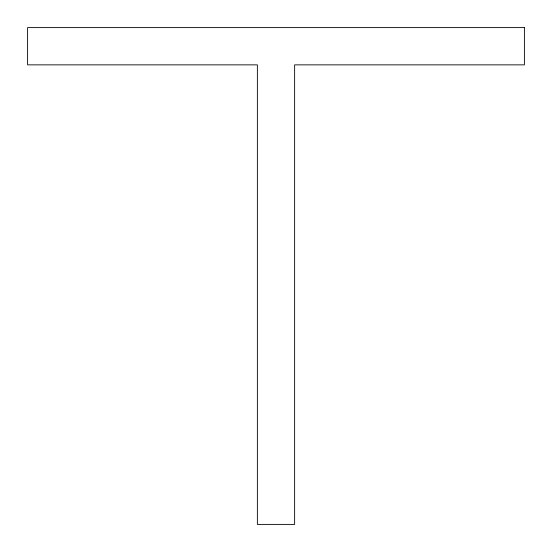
<?xml version="1.0" encoding="UTF-8"?>
<svg xmlns="http://www.w3.org/2000/svg" width="552" height="552" viewBox="0 0 552 552"><rect width="100%" height="100%" fill="white"/><g stroke="black" fill="none" stroke-linecap="round" stroke-linejoin="round"><path stroke-width="0.83" d="M524.4 27.6L27.6 27.6L27.6 64.86L257.37 64.86L257.37 524.4L294.63 524.4L294.63 64.86L524.4 64.86L524.4 27.6"/></g></svg>
